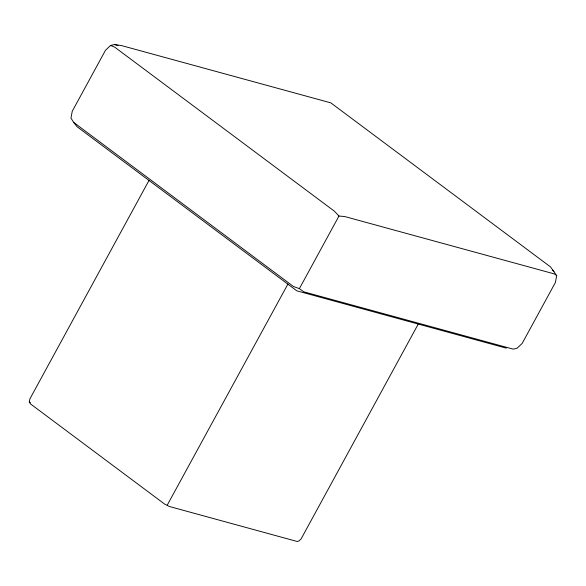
<?xml version="1.0" encoding="UTF-8"?>
<svg xmlns="http://www.w3.org/2000/svg" width="586" height="586" viewBox="0 0 586 586"><rect width="100%" height="100%" fill="white"/><g stroke="black" fill="none" stroke-linecap="round" stroke-linejoin="round"><path stroke-width="0.88" d="M418.558 323.487L301.138 538.849L298.845 541.046L297.102 541.457L169.281 506.472L164.607 504.063L30.509 403.93L29.3 401.996L29.879 398.92L149.056 180.341M556.7 275.603L555.411 282.452L522.199 343.352L517.101 348.231L513.226 349.146L303.768 291.821L299.38 288.649L293.396 286.473L73.653 122.386L70.965 118.086L72.254 111.237L105.458 50.337L110.556 45.459L114.438 44.543L121.368 45.54L330.826 102.858L550.569 266.945L556.7 275.603L554.261 273.889L344.802 216.564L338.972 216.022L334.423 211.209L114.68 47.129L110.556 45.459M338.972 216.022L299.38 288.649M287.931 284.042L167.303 505.044M114.438 44.543L117.954 45.51M506.289 348.15L296.838 290.832L77.096 126.744L73.653 122.386M29.3 401.996L30.399 402.772M552.547 270.212L554.012 271.303"/></g></svg>
